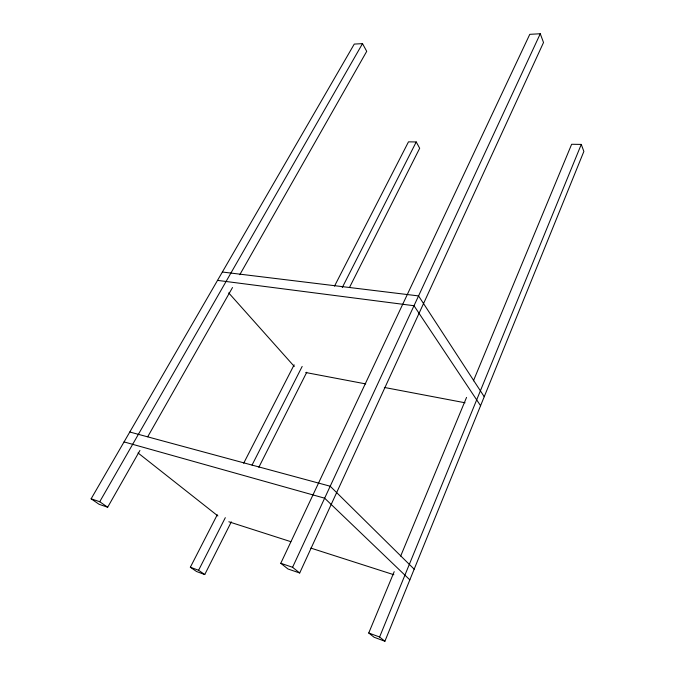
<?xml version="1.0" encoding="UTF-8"?>
<svg xmlns="http://www.w3.org/2000/svg" width="675" height="675" viewBox="0 0 675 675"><rect width="100%" height="100%" fill="white"/><g stroke="black" fill="none" stroke-linecap="round" stroke-linejoin="round"><path stroke-width="1.01" d="M394.2 571.666L368.736 632.998L374.11 637.251L384.902 641.25L583.867 151.428L581.268 144.416L571.641 144.273L473.42 380.843M384.902 641.25L379.595 636.998L581.268 144.416M400.672 556.082L466.552 397.398M299.692 572.999L543.518 42.517L540.27 33.75L529.782 34.332L280.783 563.288L287.972 568.983L299.692 572.999L292.57 567.287L280.783 563.288M292.57 567.287L540.27 33.75M217.257 514.772L190.35 567.236L196.543 571.514L204.753 574.552L231.323 521.851M258.837 467.277L306.762 372.229M349.464 287.542L419.681 148.272L416.239 141.961L408.485 141.843L334.496 286.141M204.753 574.552L198.585 570.274L225.315 517.674M252.045 465.075L302.164 366.449M342.259 287.55L416.239 141.961M243.683 463.236L294.131 364.846M239.794 274.708L366.719 51.334L362.509 43.63L354.265 44.086L91.133 498.808L99.098 504.301L107.671 507.237L139.928 450.478M147.724 436.75L232.512 287.525M91.133 498.808L99.731 501.727L362.509 43.63M222.37 272.025L418.559 295.912L484.228 396.714M217.536 280.387L414.003 305.724L480.575 405.717M305.733 372.524L365.732 383.915M384.353 387.45L465.05 402.773M129.794 432.008L330.202 486.228L414.18 569.177M124.057 441.914L324.65 498.192L409.835 579.859M228.825 521.775L290.832 541.671M310.829 548.092L393.837 574.729M190.35 567.236L198.585 570.274M368.736 632.998L379.595 636.998M99.731 501.727L107.671 507.237M138.054 452.959L217.89 515.953M228.698 292.899L294.3 366.457"/></g></svg>
